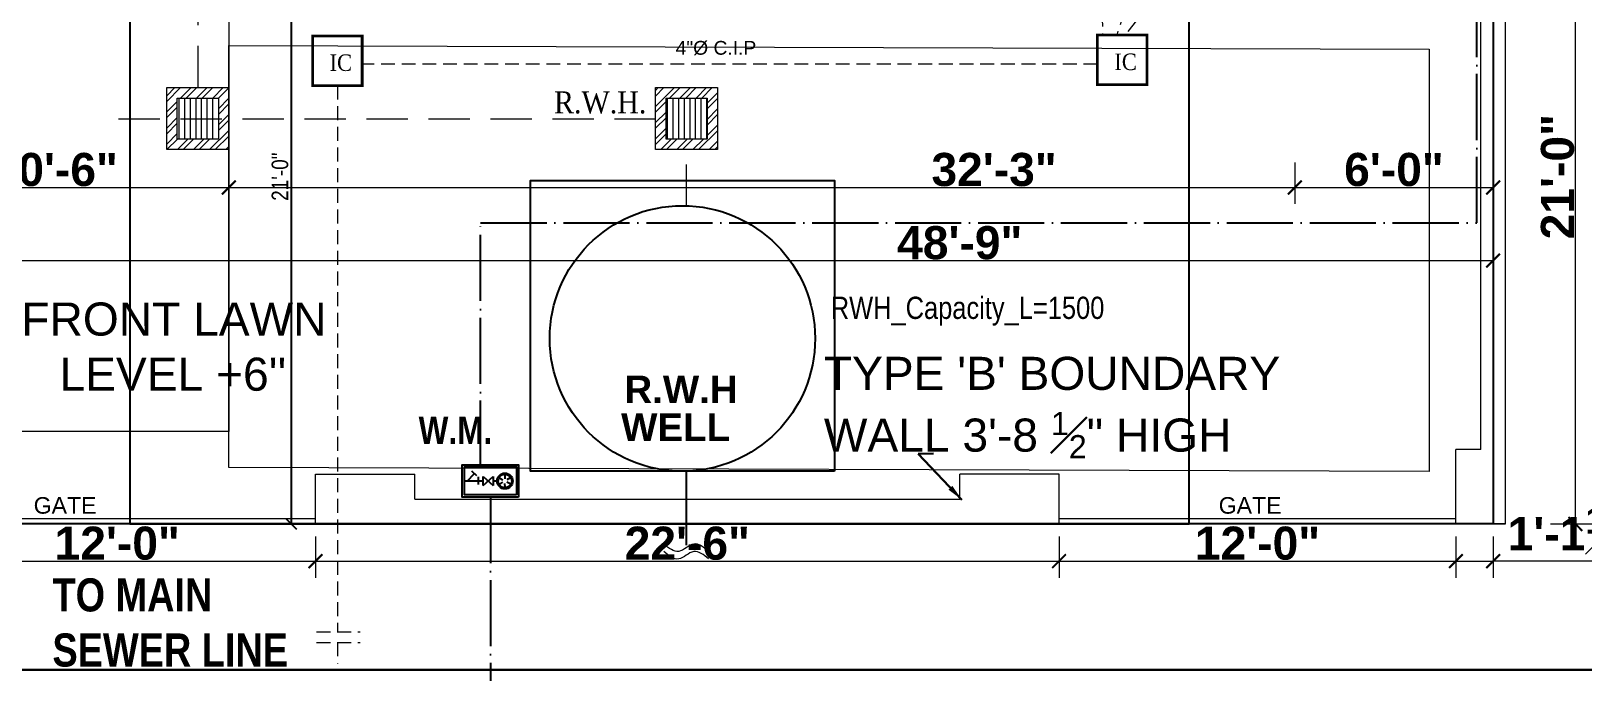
# Model space of a CAD drawing. Header units: feet. Extents: x 18471 to 30550, y -13540 to -11719.
# Drawn here: x 22831 to 23395, y -13179 to -12944 of the extents above; entities that cross this region are included whole.
import ezdxf

# ---------------------------------------------------------------- set-up
doc = ezdxf.new("R2010")
doc.units = ezdxf.units.FT
doc.header["$MEASUREMENT"] = 0
doc.header["$PDMODE"] = 2
for name, pattern in [('ACAD_ISO04W100', [30, 24, -3, 0, -3]), ('DASHED', [0.75, 0.5, -0.25]), ('HIDDEN', [0.375, 0.25, -0.125])]:
    doc.linetypes.add(name, pattern=pattern)
doc.layers.get('0').update_dxf_attribs({"lineweight": 30})
for name, color, linetype, plot in [('BLK_1_LVL_0_FRONT_SETBACK', 2, 'Continuous', False), ('PLOT_BOUNDARY', 70, 'Continuous', False), ('RWH', 4, 'Continuous', False)]:
    doc.layers.add(name, color=color, linetype=linetype, plot=plot)
for name, color, linetype, lineweight in [('center line', 253, 'ACAD_ISO04W100', 5), ('CWS', 94, 'Continuous', 9), ('DIM', 7, 'Continuous', 18), ('HATCH', 9, 'Continuous', 20), ('OPEN_PARKING', 7, 'Continuous', 0), ('P & B WALL', 7, 'Continuous', 30), ('P-SOIL', 6, 'Continuous', 18), ('P-STORM', 60, 'Continuous', 13), ('P-TEXT', 7, 'Continuous', 13), ('P-WASTE', 130, 'Continuous', 18), ('PL-C.W.S', 90, 'ACAD_ISO04W100', 25), ('pub health ser', 22, 'Continuous', 30), ('SANITARY', 84, 'Continuous', 9), ('SANTRY', 1, 'Continuous', 20), ('SANTRY TEXT', 174, 'Continuous', 9), ('TEXT', 7, 'Continuous', 30)]:
    doc.layers.add(name, color=color, linetype=linetype, lineweight=lineweight)
doc.styles.add('AR. TEXT 01', font='arialbd.ttf')
doc.styles.add('DIM TEXT', font='GOTHIC.TTF', dxfattribs={"height": 5})
doc.styles.add('p.h tex', font='techb___.ttf')
doc.styles.add('PLU', font='times.ttf', dxfattribs={"width": 0.9})
doc.styles.get("Standard").update_dxf_attribs({"font": 'ARIALN.TTF'})
doc.styles.add('TEX02', font='GARA.TTF')
doc.dimstyles.new('DIM 50', dxfattribs={"dimtxt": 6, "dimasz": 3, "dimexe": 6, "dimexo": 4, "dimgap": 0.3125, "dimtad": 1, "dimzin": 3, "dimdsep": 46, "dimlunit": 4, "dimtxsty": 'AR. TEXT 01', "dimblk": 'DOT', "dimcen": 0.09, "dimclrd": 5, "dimclre": 5, "dimclrt": 5, "dimazin": 0, "dimtfac": 0.8, "dimtofl": 0, "dimtmove": 1, "dimatfit": 3, "dimfxl": 6, "dimfxlon": 1, "dimfrac": 1, "dimtolj": 1, "dimtzin": 0, "dimlwd": -1, "dimlwe": -1, "dimarcsym": 1})
doc.dimstyles.get("Standard").update_dxf_attribs({"dimtxt": 6, "dimasz": 4, "dimexe": 4, "dimexo": 4, "dimgap": 1, "dimtad": 1, "dimdec": 1, "dimzin": 3, "dimdsep": 46, "dimlunit": 4, "dimtxsty": 'Standard', "dimblk": 'ARCHTICK', "dimcen": 0.09, "dimadec": 0, "dimazin": 0, "dimtfac": 1.005, "dimtdec": 1, "dimtofl": 0, "dimtmove": 2, "dimatfit": 3, "dimfxl": 4, "dimfxlon": 1, "dimtolj": 1, "dimtzin": 0, "dimarcsym": 0})

# ---------------------------------------------------------------- blocks, each defined once
blk = doc.blocks.new('_ArchTick')
at = {"color": 0, "linetype": 'ByBlock', "const_width": 0.15}
blk.add_lwpolyline([(-0.5, -0.5), (0.5, 0.5)], dxfattribs=at)
blk = doc.blocks.new('*D6')
at = {"layer": 'Defpoints', "color": 0, "ltscale": 5, "transparency": 16777216}
for p in [(23290.2, -12870.52), (23392.07, -12870.52), (23366.7, -13122.52)]:
    blk.add_point(p, dxfattribs=at)
at = {"layer": 'DIM', "ltscale": 5, "transparency": 16777216}
for p, q in [((23383.07, -12870.52), (23398.07, -12870.52)), ((23392.07, -13122.52), (23392.07, -12870.52)), ((23383.07, -13122.52), (23398.07, -13122.52))]:
    blk.add_line(p, q, dxfattribs=at)
at = {"layer": 'DIM', "ltscale": 5, "transparency": 16777216, "xscale": 5, "yscale": 5, "zscale": 5}
for p, rotation in [((23392.07, -12870.52), 90), ((23392.07, -13122.52), 270)]:
    blk.add_blockref('_ArchTick', p, dxfattribs=dict(at, rotation=rotation))
at = {"layer": 'DIM', "ltscale": 5, "transparency": 16777216, "insert": (23385.63, -12996.52), "char_height": 12, "attachment_point": 5, "rotation": 90, "style": 'AR. TEXT 01'}
blk.add_mtext('\\A1;21\'-0"', dxfattribs=at)
blk = doc.blocks.new('*D12')
at = {"layer": 'Defpoints', "color": 0, "ltscale": 5, "transparency": 16777216}
for p in [(22903.2, -12870.52), (22713.25, -13122.52), (22934.7, -13122.52)]:
    blk.add_point(p, dxfattribs=at)
at = {"layer": 'DIM', "ltscale": 5, "transparency": 16777216}
for p, q in [((22722.25, -12870.52), (22707.25, -12870.52)), ((22713.25, -12870.52), (22713.25, -13122.52)), ((22722.25, -13122.52), (22707.25, -13122.52))]:
    blk.add_line(p, q, dxfattribs=at)
at = {"layer": 'DIM', "ltscale": 5, "transparency": 16777216, "xscale": 5, "yscale": 5, "zscale": 5}
for p, rotation in [((22713.25, -12870.52), 90), ((22713.25, -13122.52), 270)]:
    blk.add_blockref('_ArchTick', p, dxfattribs=dict(at, rotation=rotation))
at = {"layer": 'DIM', "ltscale": 5, "transparency": 16777216, "insert": (22706.81, -12996.52), "char_height": 12, "attachment_point": 5, "rotation": 90, "style": 'AR. TEXT 01'}
blk.add_mtext('\\A1;21\'-0"', dxfattribs=at)
blk = doc.blocks.new('*D18')
at = {"layer": 'Defpoints', "color": 0, "transparency": 16777216}
for p in [(23001.83, -12888.52), (22745.04, -13122.52), (23020.26, -13122.52)]:
    blk.add_point(p, dxfattribs=at)
at = {"layer": 'DIM', "ltscale": 5, "transparency": 16777216}
for p, q in [((22754.04, -12888.52), (22739.04, -12888.52)), ((22745.04, -12888.52), (22745.04, -13122.52)), ((22754.04, -13122.52), (22739.04, -13122.52))]:
    blk.add_line(p, q, dxfattribs=at)
at = {"layer": 'DIM', "transparency": 16777216, "xscale": 5, "yscale": 5, "zscale": 5}
for p, rotation in [((22745.04, -12888.52), 90), ((22745.04, -13122.52), 270)]:
    blk.add_blockref('_ArchTick', p, dxfattribs=dict(at, rotation=rotation))
at = {"layer": 'DIM', "transparency": 16777216, "insert": (22738.59, -13005.52), "char_height": 12, "attachment_point": 5, "rotation": 90, "style": 'AR. TEXT 01'}
blk.add_mtext('\\A1;19\'-6"', dxfattribs=at)
blk = doc.blocks.new('*D23')
at = {"layer": 'Defpoints', "color": 0, "ltscale": 5, "transparency": 16777216}
for p in [(23277.84, -12888.52), (23357.7, -13122.52), (23421.93, -13122.52)]:
    blk.add_point(p, dxfattribs=at)
at = {"layer": 'DIM', "ltscale": 5, "transparency": 16777216}
for p, q in [((23412.93, -12888.52), (23427.93, -12888.52)), ((23421.93, -12888.52), (23421.93, -13122.52)), ((23412.93, -13122.52), (23427.93, -13122.52))]:
    blk.add_line(p, q, dxfattribs=at)
at = {"layer": 'DIM', "ltscale": 5, "transparency": 16777216, "xscale": 5, "yscale": 5, "zscale": 5}
for p, rotation in [((23421.93, -12888.52), 90), ((23421.93, -13122.52), 270)]:
    blk.add_blockref('_ArchTick', p, dxfattribs=dict(at, rotation=rotation))
at = {"layer": 'DIM', "ltscale": 5, "transparency": 16777216, "insert": (23415.49, -13005.52), "char_height": 12, "attachment_point": 5, "rotation": 90, "style": 'AR. TEXT 01'}
blk.add_mtext('\\A1;19\'-6"', dxfattribs=at)
blk = doc.blocks.new('*D33')
at = {"layer": 'Defpoints', "color": 0, "ltscale": 5, "transparency": 16777216}
for p in [(22903.2, -12905.17), (22777.2, -12964.47), (22903.2, -13000.41)]:
    blk.add_point(p, dxfattribs=at)
at = {"layer": 'DIM', "ltscale": 5, "transparency": 16777216}
for p, q in [((22777.2, -12991.41), (22777.2, -13006.41)), ((22903.2, -12991.41), (22903.2, -13006.41)), ((22777.2, -13000.41), (22903.2, -13000.41))]:
    blk.add_line(p, q, dxfattribs=at)
at = {"layer": 'DIM', "ltscale": 5, "transparency": 16777216, "xscale": 5, "yscale": 5, "zscale": 5, "rotation": 180}
blk.add_blockref('_ArchTick', (22777.2, -13000.41), dxfattribs=at)
at = {"layer": 'DIM', "ltscale": 5, "transparency": 16777216, "xscale": 5, "yscale": 5, "zscale": 5}
blk.add_blockref('_ArchTick', (22903.2, -13000.41), dxfattribs=at)
at = {"layer": 'DIM', "ltscale": 5, "transparency": 16777216, "insert": (22840.2, -12993.98), "char_height": 12, "attachment_point": 5, "style": 'AR. TEXT 01'}
blk.add_mtext('\\A1;10\'-6"', dxfattribs=at)
blk = doc.blocks.new('*D34')
at = {"layer": 'Defpoints', "color": 0, "ltscale": 5, "transparency": 16777216}
for p in [(22903.2, -12905.17), (23290.2, -12905.17), (23290.2, -13000.41)]:
    blk.add_point(p, dxfattribs=at)
at = {"layer": 'DIM', "ltscale": 5, "transparency": 16777216}
for p, q in [((22903.2, -12991.41), (22903.2, -13006.41)), ((23290.2, -12991.41), (23290.2, -13006.41)), ((22903.2, -13000.41), (23290.2, -13000.41))]:
    blk.add_line(p, q, dxfattribs=at)
at = {"layer": 'DIM', "ltscale": 5, "transparency": 16777216, "xscale": 5, "yscale": 5, "zscale": 5, "rotation": 180}
blk.add_blockref('_ArchTick', (22903.2, -13000.41), dxfattribs=at)
at = {"layer": 'DIM', "ltscale": 5, "transparency": 16777216, "xscale": 5, "yscale": 5, "zscale": 5}
blk.add_blockref('_ArchTick', (23290.2, -13000.41), dxfattribs=at)
at = {"layer": 'DIM', "ltscale": 5, "transparency": 16777216, "insert": (23181.03, -12993.98), "char_height": 12, "attachment_point": 5, "style": 'AR. TEXT 01'}
blk.add_mtext('\\A1;32\'-3"', dxfattribs=at)
blk = doc.blocks.new('*D35')
at = {"layer": 'Defpoints', "color": 0, "ltscale": 5, "transparency": 16777216}
for p in [(23290.2, -12905.17), (23362.2, -12947.17), (23362.2, -13000.41)]:
    blk.add_point(p, dxfattribs=at)
at = {"layer": 'DIM', "ltscale": 5, "transparency": 16777216}
for p, q in [((23290.2, -12991.41), (23290.2, -13006.41)), ((23362.2, -12991.41), (23362.2, -13006.41)), ((23290.2, -13000.41), (23362.2, -13000.41))]:
    blk.add_line(p, q, dxfattribs=at)
at = {"layer": 'DIM', "ltscale": 5, "transparency": 16777216, "xscale": 5, "yscale": 5, "zscale": 5, "rotation": 180}
blk.add_blockref('_ArchTick', (23290.2, -13000.41), dxfattribs=at)
at = {"layer": 'DIM', "ltscale": 5, "transparency": 16777216, "xscale": 5, "yscale": 5, "zscale": 5}
blk.add_blockref('_ArchTick', (23362.2, -13000.41), dxfattribs=at)
at = {"layer": 'DIM', "ltscale": 5, "transparency": 16777216, "insert": (23326.2, -12993.98), "char_height": 12, "attachment_point": 5, "style": 'AR. TEXT 01'}
blk.add_mtext('\\A1;6\'-0"', dxfattribs=at)
blk = doc.blocks.new('*D36')
at = {"layer": 'Defpoints', "color": 0, "ltscale": 5, "transparency": 16777216}
for p in [(23362.2, -13015.38), (22777.2, -13024.44), (23362.2, -13026.98)]:
    blk.add_point(p, dxfattribs=at)
at = {"layer": 'DIM', "ltscale": 5, "transparency": 16777216}
for p, q in [((23362.2, -13019.38), (23362.2, -13032.98)), ((22777.2, -13026.98), (22777.2, -13032.98)), ((22777.2, -13026.98), (23362.2, -13026.98))]:
    blk.add_line(p, q, dxfattribs=at)
at = {"layer": 'DIM', "ltscale": 5, "transparency": 16777216, "xscale": 5, "yscale": 5, "zscale": 5, "rotation": 180}
blk.add_blockref('_ArchTick', (22777.2, -13026.98), dxfattribs=at)
at = {"layer": 'DIM', "ltscale": 5, "transparency": 16777216, "xscale": 5, "yscale": 5, "zscale": 5}
blk.add_blockref('_ArchTick', (23362.2, -13026.98), dxfattribs=at)
at = {"layer": 'DIM', "ltscale": 5, "transparency": 16777216, "insert": (23168.57, -13020.54), "char_height": 12, "attachment_point": 5, "style": 'AR. TEXT 01'}
blk.add_mtext('\\A1;48\'-9"', dxfattribs=at)
blk = doc.blocks.new('_Dot')
at = {"color": 0, "linetype": 'ByBlock', "lineweight": -2}
blk.add_line((-0.5, 0), (-1, 0), dxfattribs=at)
at = {"color": 0, "linetype": 'ByBlock', "const_width": 0.5}
blk.add_lwpolyline([(-0.25, 0, 1), (0.25, 0, 1)], format="xyb", close=True, dxfattribs=at)
blk = doc.blocks.new('12H')
at = {"layer": 'CWS', "lineweight": 25, "ltscale": 45}
for p, q in [((-420.55, -5973.19), (-420.55, -5970.35)), ((-420.55, -5970.76), (-419.41, -5971.86)), ((-419.86, -5973.19), (-421.23, -5974.67)), ((-421.23, -5973.19), (-419.86, -5974.67)), ((-421.07, -5972.49), (-419.91, -5972.49)), ((-419.78, -5972.24), (-419.04, -5971.48)), ((-421.01, -5975.69), (-420.73, -5976.16)), ((-421.01, -5975.69), (-420.73, -5976.16)), ((-420.55, -5975.28), (-420.55, -5974.67)), ((-420.11, -5975.67), (-420.37, -5976.15)), ((-420.11, -5975.67), (-420.37, -5976.15)), ((-421.45, -5976.48), (-420.9, -5976.47)), ((-421.45, -5976.48), (-420.9, -5976.47)), ((-420.99, -5977.25), (-420.72, -5976.77)), ((-420.99, -5977.25), (-420.72, -5976.77)), ((-420.08, -5977.24), (-420.36, -5976.77)), ((-420.08, -5977.24), (-420.36, -5976.77)), ((-419.64, -5976.45), (-420.19, -5976.46)), ((-419.64, -5976.45), (-420.19, -5976.46))]:
    blk.add_line(p, q, dxfattribs=at)
for points in [[(-422.96, -5978.53), (-422.96, -5970.03), (-418.09, -5970.03), (-418.09, -5978.53)], [(-422.64, -5978.21), (-422.64, -5970.35), (-418.4, -5970.35), (-418.4, -5978.21)]]:
    blk.add_lwpolyline(points, close=True, dxfattribs=at)
for points in [[(-421.23, -5973.19), (-419.86, -5973.19)], [(-419.86, -5974.67), (-421.23, -5974.67)]]:
    blk.add_lwpolyline(points, dxfattribs=at)
for radius in [1.19, 1.02]:
    blk.add_circle((-420.55, -5976.46), radius, dxfattribs=at)
blk = doc.blocks.new('fr df')
at = {"layer": 'P-STORM'}
h = blk.add_hatch(dxfattribs=at)
h.set_pattern_fill('STEEL', color=8, scale=1.014706, angle=-90, style=0)
h.set_pattern_definition([(315, (0, 0), (0.089688176, 0.089688176), []), (315, (0.06342, 0), (0.089688176, 0.089688176), [])])
h.paths.add_polyline_path([(552.252, -1363.059), (552.252, -1363.749), (552.942, -1363.749), (552.942, -1363.059)])
h.paths.add_polyline_path([(552.825, -1363.176), (552.825, -1363.633), (552.368, -1363.633), (552.368, -1363.176)], flags=16)
h = blk.add_hatch(dxfattribs=at)
h.set_pattern_fill('LINE', color=8, scale=0.5, angle=270, style=0)
h.paths.add_polyline_path([(552.368, -1363.633), (552.825, -1363.633), (552.825, -1363.176), (552.368, -1363.176)])
at = {"layer": 'P-STORM', "lineweight": 15}
for points in [[(552.252, -1363.059), (552.252, -1363.749), (552.942, -1363.749), (552.942, -1363.059)], [(552.368, -1363.176), (552.368, -1363.633), (552.825, -1363.633), (552.825, -1363.176)]]:
    blk.add_lwpolyline(points, close=True, dxfattribs=at)
blk = doc.blocks.new('*D47')
at = {"layer": 'Defpoints', "color": 0, "ltscale": 5, "transparency": 16777216}
for p in [(23362.2, -11952.52), (23366.7, -13122.52), (23445.35, -13122.52)]:
    blk.add_point(p, dxfattribs=at)
at = {"layer": 'DIM', "ltscale": 5, "transparency": 16777216}
for p, q in [((23436.35, -11952.52), (23451.35, -11952.52)), ((23445.35, -11952.52), (23445.35, -13122.52)), ((23436.35, -13122.52), (23451.35, -13122.52))]:
    blk.add_line(p, q, dxfattribs=at)
at = {"layer": 'DIM', "ltscale": 5, "transparency": 16777216, "xscale": 5, "yscale": 5, "zscale": 5}
for p, rotation in [((23445.35, -11952.52), 90), ((23445.35, -13122.52), 270)]:
    blk.add_blockref('_ArchTick', p, dxfattribs=dict(at, rotation=rotation))
at = {"layer": 'DIM', "ltscale": 5, "transparency": 16777216, "insert": (23438.91, -12537.52), "char_height": 12, "attachment_point": 5, "rotation": 90, "style": 'AR. TEXT 01'}
blk.add_mtext('\\A1;97\'-6"', dxfattribs=at)
blk = doc.blocks.new('*D50')
at = {"layer": 'Defpoints', "color": 0, "ltscale": 5, "transparency": 16777216}
for p in [(22790.7, -13122.52), (22934.7, -13122.52), (22934.7, -13136.02)]:
    blk.add_point(p, dxfattribs=at)
at = {"layer": 'DIM', "ltscale": 5, "transparency": 16777216}
for p, q in [((22790.7, -13127.02), (22790.7, -13142.02)), ((22934.7, -13127.02), (22934.7, -13142.02)), ((22790.7, -13136.02), (22934.7, -13136.02))]:
    blk.add_line(p, q, dxfattribs=at)
at = {"layer": 'DIM', "ltscale": 5, "transparency": 16777216, "xscale": 5, "yscale": 5, "zscale": 5, "rotation": 180}
blk.add_blockref('_ArchTick', (22790.7, -13136.02), dxfattribs=at)
at = {"layer": 'DIM', "ltscale": 5, "transparency": 16777216, "xscale": 5, "yscale": 5, "zscale": 5}
blk.add_blockref('_ArchTick', (22934.7, -13136.02), dxfattribs=at)
at = {"layer": 'DIM', "ltscale": 5, "transparency": 16777216, "insert": (22862.7, -13129.58), "char_height": 12, "attachment_point": 5, "style": 'AR. TEXT 01'}
blk.add_mtext('\\A1;12\'-0"', dxfattribs=at)
blk = doc.blocks.new('*D51')
at = {"layer": 'Defpoints', "color": 0, "ltscale": 5, "transparency": 16777216}
for p in [(23204.61, -13104.52), (22934.7, -13122.52), (23204.61, -13136.02)]:
    blk.add_point(p, dxfattribs=at)
at = {"layer": 'DIM', "ltscale": 5, "transparency": 16777216}
for p, q in [((22934.7, -13127.02), (22934.7, -13142.02)), ((23204.61, -13127.02), (23204.61, -13142.02)), ((22934.7, -13136.02), (23204.61, -13136.02))]:
    blk.add_line(p, q, dxfattribs=at)
at = {"layer": 'DIM', "ltscale": 5, "transparency": 16777216, "xscale": 5, "yscale": 5, "zscale": 5, "rotation": 180}
blk.add_blockref('_ArchTick', (22934.7, -13136.02), dxfattribs=at)
at = {"layer": 'DIM', "ltscale": 5, "transparency": 16777216, "xscale": 5, "yscale": 5, "zscale": 5}
blk.add_blockref('_ArchTick', (23204.61, -13136.02), dxfattribs=at)
at = {"layer": 'DIM', "ltscale": 5, "transparency": 16777216, "insert": (23069.66, -13129.58), "char_height": 12, "attachment_point": 5, "style": 'AR. TEXT 01'}
blk.add_mtext('\\A1;22\'-6"', dxfattribs=at)
blk = doc.blocks.new('*D52')
at = {"layer": 'Defpoints', "color": 0, "ltscale": 5, "transparency": 16777216}
for p in [(23204.61, -13104.52), (23348.7, -13109.02), (23348.7, -13136.02)]:
    blk.add_point(p, dxfattribs=at)
at = {"layer": 'DIM', "ltscale": 5, "transparency": 16777216}
for p, q in [((23204.61, -13127.02), (23204.61, -13142.02)), ((23348.7, -13127.02), (23348.7, -13142.02)), ((23204.61, -13136.02), (23348.7, -13136.02))]:
    blk.add_line(p, q, dxfattribs=at)
at = {"layer": 'DIM', "ltscale": 5, "transparency": 16777216, "xscale": 5, "yscale": 5, "zscale": 5, "rotation": 180}
blk.add_blockref('_ArchTick', (23204.61, -13136.02), dxfattribs=at)
at = {"layer": 'DIM', "ltscale": 5, "transparency": 16777216, "xscale": 5, "yscale": 5, "zscale": 5}
blk.add_blockref('_ArchTick', (23348.7, -13136.02), dxfattribs=at)
at = {"layer": 'DIM', "ltscale": 5, "transparency": 16777216, "insert": (23276.66, -13129.58), "char_height": 12, "attachment_point": 5, "style": 'AR. TEXT 01'}
blk.add_mtext('\\A1;12\'-0"', dxfattribs=at)
blk = doc.blocks.new('*D53')
at = {"layer": 'Defpoints', "color": 0, "ltscale": 5, "transparency": 16777216}
for p in [(23348.7, -13109.02), (23362.2, -13122.52), (23362.2, -13136.02)]:
    blk.add_point(p, dxfattribs=at)
at = {"layer": 'DIM', "ltscale": 5, "transparency": 16777216}
for p, q in [((23348.7, -13127.02), (23348.7, -13142.02)), ((23362.2, -13127.02), (23362.2, -13142.02)), ((23348.7, -13136.02), (23362.2, -13136.02)), ((23417.59, -13136.02), (23362.2, -13136.02))]:
    blk.add_line(p, q, dxfattribs=at)
at = {"layer": 'DIM', "ltscale": 5, "transparency": 16777216, "xscale": 5, "yscale": 5, "zscale": 5, "rotation": 180}
blk.add_blockref('_ArchTick', (23348.7, -13136.02), dxfattribs=at)
at = {"layer": 'DIM', "ltscale": 5, "transparency": 16777216, "xscale": 5, "yscale": 5, "zscale": 5}
blk.add_blockref('_ArchTick', (23362.2, -13136.02), dxfattribs=at)
at = {"layer": 'DIM', "ltscale": 5, "transparency": 16777216, "insert": (23393.01, -13126.06), "char_height": 12, "attachment_point": 5, "style": 'AR. TEXT 01'}
blk.add_mtext('\\A1;1\'-1{\\H0.8x;\\S1#2;}"', dxfattribs=at)
blk = doc.blocks.new('*D56')
at = {"layer": 'BLK_1_LVL_0_FRONT_SETBACK', "color": 0, "lineweight": -2, "transparency": 16777216}
for p, q in [((22930.7, -12870.52), (22921.86, -12870.52)), ((22925.86, -12870.52), (22925.86, -13122.52)), ((22930.7, -13122.52), (22921.86, -13122.52))]:
    blk.add_line(p, q, dxfattribs=at)
at = {"layer": 'Defpoints', "color": 0, "transparency": 16777216}
for p in [(22934.7, -12870.52), (22925.86, -13122.52), (22934.7, -13122.52)]:
    blk.add_point(p, dxfattribs=at)
at = {"layer": 'BLK_1_LVL_0_FRONT_SETBACK', "color": 0, "lineweight": -2, "transparency": 16777216, "xscale": 4, "yscale": 4, "zscale": 4}
for p, rotation in [((22925.86, -12870.52), 90), ((22925.86, -13122.52), 270)]:
    blk.add_blockref('_ArchTick', p, dxfattribs=dict(at, rotation=rotation))
at = {"layer": 'BLK_1_LVL_0_FRONT_SETBACK', "color": 0, "transparency": 16777216, "insert": (22921.8, -12996.52), "char_height": 6, "attachment_point": 5, "rotation": 90}
blk.add_mtext('\\A1;21\'-0"', dxfattribs=at)

msp = doc.modelspace()

# ---------------------------------------------------------------- linework, layer by layer
at = {"ltscale": 5}
msp.add_line((22647.673, -13175.464), (23498.835, -13175.464), dxfattribs=at)
at = {"layer": 'BLK_1_LVL_0_FRONT_SETBACK'}
msp.add_lwpolyline([(23251.87, -12870.516), (22867.278, -12870.516), (22867.278, -13122.516), (23251.87, -13122.516)], close=True, dxfattribs=at)
at = {"layer": 'center line'}
msp.add_line((23362.2, -13122.516), (23362.2, -12696.516), dxfattribs=at)
at = {"layer": 'HATCH', "ltscale": 5}
for p, q in [((22790.113, -13120.516), (22934.7, -13120.516)), ((23204.613, -13120.516), (23348.7, -13120.516)), ((22790.113, -13122.516), (22934.7, -13122.516)), ((23204.613, -13122.516), (23348.7, -13122.516))]:
    msp.add_line(p, q, dxfattribs=at)
at = {"layer": 'OPEN_PARKING'}
for points in [[(22781.7, -12664.518), (22903.2, -12664.518), (22903.2, -13089.027), (22781.7, -13089.027)], [(22903.2, -12948.86), (23339.007, -12950.27), (23339.007, -13103.46), (22903.2, -13102.05)]]:
    msp.add_lwpolyline(points, close=True, dxfattribs=at)
at = {"layer": 'P & B WALL', "color": 183, "lineweight": 20}
for p, q in [((23357.7, -13095.516), (23357.7, -12654.516)), ((23366.7, -13122.516), (23366.7, -12654.516)), ((23348.7, -13122.516), (23348.7, -13095.516)), ((23357.7, -13095.516), (23348.7, -13095.516)), ((22934.7, -13122.516), (22934.7, -13104.516)), ((22934.7, -13104.516), (22970.7, -13104.516)), ((22970.7, -13113.516), (22970.7, -13104.516)), ((23168.613, -13113.516), (23168.613, -13104.516)), ((23204.613, -13104.516), (23168.613, -13104.516)), ((23204.613, -13122.516), (23204.613, -13104.516)), ((22970.7, -13113.516), (23168.613, -13113.516)), ((22934.7, -13122.516), (23204.613, -13122.516)), ((23366.7, -13122.516), (23348.7, -13122.516)), ((23348.7, -13122.516), (23366.7, -13122.516))]:
    msp.add_line(p, q, dxfattribs=at)
at = {"layer": 'P-SOIL', "linetype": 'DASHED', "ltscale": 10}
for p, q in [((23218.523, -12955.627), (22951.625, -12955.627)), ((22942.625, -12963.454), (22942.625, -13161.649)), ((22935.102, -13161.649), (22950.912, -13161.649)), ((22935.102, -13165.508), (22950.912, -13165.508)), ((22942.625, -13165.508), (22942.625, -13173.149))]:
    msp.add_line(p, q, dxfattribs=at)
for points in [[(23344.91, -12799.118), (23228.496, -12945.142)], [(23268.804, -12807.831), (23225.574, -12945.142)]]:
    msp.add_lwpolyline(points, dxfattribs=at)
at = {"layer": 'P-STORM', "linetype": 'HIDDEN', "ltscale": 60}
for p, q in [((22891.947, -12071.522), (22891.947, -12968.027)), ((22863.184, -12975.472), (23058.153, -12975.472))]:
    msp.add_line(p, q, dxfattribs=at)
msp.add_lwpolyline([(23069.403, -13007.064), (23069.403, -12986.722)], dxfattribs=at)
at = {"layer": 'P-WASTE', "linetype": 'DASHED', "ltscale": 10}
msp.add_line((23219.303, -12907.037, 1.807), (23220.419, -12945.142), dxfattribs=at)
at = {"layer": 'PL-C.W.S'}
msp.add_line((22998.188, -13112.766), (22998.188, -13179.49), dxfattribs=at)
msp.add_lwpolyline([(22994.615, -13101.786), (22994.615, -13013.316), (23356.298, -13013.316), (23356.298, -12466.876), (23341.179, -12466.876), (23341.179, -12458.825)], dxfattribs=at)
at = {"layer": 'PLOT_BOUNDARY'}
msp.add_lwpolyline([(22777.2, -11952.516), (23362.2, -11952.516), (23362.2, -13122.516), (22777.2, -13122.516)], close=True, dxfattribs=at)
at = {"layer": 'pub health ser', "const_width": 1}
for points in [[(22951.625, -12963.454), (22947.125, -12963.454), (22942.625, -12963.454), (22933.625, -12963.454), (22933.625, -12945.454), (22951.625, -12945.454), (22951.625, -12963.454)], [(23236.523, -12963.142), (23232.023, -12963.142), (23227.523, -12963.142), (23218.523, -12963.142), (23218.523, -12945.142), (23236.523, -12945.142), (23236.523, -12963.142)]]:
    msp.add_lwpolyline(points, dxfattribs=at)
at = {"layer": 'RWH'}
msp.add_lwpolyline([(23123.048, -13103.391), (23012.748, -13103.391), (23012.748, -12997.871), (23123.048, -12997.871), (23123.048, -13103.391)], dxfattribs=at)
at = {"layer": 'SANITARY', "ltscale": 10}
for points in [[(23077.385, -13132.52), (23075.582, -13131.018), (23071.976, -13128.013), (23066.568, -13134.323), (23062.962, -13131.319), (23061.16, -13129.816)], [(23077.385, -13135.225), (23075.582, -13133.722), (23071.976, -13130.718), (23066.568, -13137.027), (23062.962, -13134.023), (23061.16, -13132.52)]]:
    msp.add_open_spline(points, degree=3, dxfattribs=at)
at = {"layer": 'SANTRY', "lineweight": 25}
msp.add_line((23069.272, -13103.372), (23069.272, -13130.227), dxfattribs=at)
msp.add_circle((23067.898, -13055.216), 48.175, dxfattribs=at)

# ---------------------------------------------------------------- block references
at = {"layer": 'CWS', "xscale": 2.409725641424298, "yscale": 2.409725641424298, "zscale": 2.409725641424298, "rotation": 90}
msp.add_blockref('12H', (8601.817, -12093.553), dxfattribs=at)
at = {"layer": 'P-STORM', "extrusion": (0, 0, -1), "xscale": 32.60869565008035, "yscale": 32.60869565008035, "zscale": -32.60869565024234}
for p in [(-40911.405, 31483.367), (-41088.862, 31483.367)]:
    msp.add_blockref('fr df', p, dxfattribs=at)

# ---------------------------------------------------------------- texts
at = {"layer": 'CWS', "linetype": 'HIDDEN', "attachment_point": 1, "style": 'p.h tex'}
for s, insert, char_height, width in [('W.M.', (22972.108, -13083.54), 10, 295.72659), ('TO MAIN \\PSEWER LINE', (22839.188, -13142.259), 12, 1582.84715)]:
    msp.add_mtext(s, dxfattribs=dict(at, insert=insert, char_height=char_height, width=width))
at = {"layer": 'P-TEXT', "style": 'PLU', "width": 0.9}
for p in [(22939.794, -12958.142), (23224.692, -12957.829)]:
    msp.add_text('IC', height=6, dxfattribs=at).set_placement(p)
at = {"layer": 'P-TEXT', "insert": (23021.271, -12965.547), "char_height": 8, "width": 7.97347, "attachment_point": 1, "style": 'PLU'}
msp.add_mtext('R.W.H.', dxfattribs=at)
at = {"layer": 'RWH', "insert": (23121.745, -13040.068), "char_height": 8.06188, "attachment_point": 1}
msp.add_mtext_dynamic_manual_height_columns('RWH_Capacity_L=1500', width=1.30264, gutter_width=1.25, heights=[0], dxfattribs=at)
at = {"layer": 'SANTRY TEXT', "color": 5, "ltscale": 25, "insert": (23094.688, -12947.259), "char_height": 5, "width": 82.87071, "attachment_point": 3, "style": 'DIM TEXT'}
msp.add_mtext('\\A1;{\\fArial|b0|i0|c0|p34;4"%%C C.I.P}', dxfattribs=at)
at = {"layer": 'TEXT', "style": 'TEX02'}
for s, insert, char_height, width, attachment_point in [("\\A1;\\pi18.57072;{\\fArial|b0|i0|c0|p34;FRONT LAWN\\P\\pi32.43293;LEVEL +6'' }", (22809.303, -13042.172), 12, 145.21511, 1), ('\\A1;{\\fArial|b0|i0|c0|p34;TYPE \'B\' BOUNDARY \\PWALL 3\'-8 \\H0.7x;\\S1#2;\\H1.429x;" HIGH}', (23119.233, -13061.875), 12, 375.8426, 1), ('\\A1;{\\fArial|b0|i0|c0|p34;GATE}', (22832.359, -13112.795), 6, 72.01011, 1), ('\\A1;{\\fArial|b0|i0|c0|p34;GATE}', (23285.382, -13112.795), 6, 72.01011, 3)]:
    msp.add_mtext(s, dxfattribs=dict(at, insert=insert, char_height=char_height, width=width, attachment_point=attachment_point))
at = {"layer": 'TEXT', "ltscale": 0.2, "char_height": 10, "width": 503.77936, "attachment_point": 1}
for s, insert in [('\\A1;{\\fSwis721 LtEx BT|b1|i0|c0|p34;R.W.H}', (23046.829, -13068.688)), ('\\A1;{\\fSwis721 LtEx BT|b1|i0|c0|p34;WELL}', (23045.629, -13082.426))]:
    msp.add_mtext(s, dxfattribs=dict(at, insert=insert))

# ---------------------------------------------------------------- dimensions: what is measured, and where the dimension line sits
at = {"layer": 'BLK_1_LVL_0_FRONT_SETBACK', "color": 2}
dim = msp.add_linear_dim(base=(22925.862, -13122.516), p1=(22934.7, -12870.516), p2=(22934.7, -13122.516), angle=90, dimstyle='Standard', override={"dimfxl": 7}, dxfattribs=at)
dim.commit()
dim.dimension.update_dxf_attribs({"geometry": '*D56', "text_midpoint": (22921.799, -12996.516)})
at = {"layer": 'DIM', "ltscale": 5}
for base, p1, p2, picture, middle in [((23445.352, -13122.516), (23362.2, -11952.516), (23366.7, -13122.516), '*D47', (23438.909, -12537.516)), ((22713.251, -13122.516), (22903.2, -12870.516), (22934.7, -13122.516), '*D12', (22706.811, -12996.516)), ((23392.071, -12870.516), (23366.7, -13122.516), (23290.2, -12870.516), '*D6', (23385.631, -12996.516)), ((22745.038, -13122.516), (23001.826, -12888.516), (23020.261, -13122.516), '*D18', (22738.593, -13005.516)), ((23421.934, -13122.516), (23277.839, -12888.516), (23357.7, -13122.516), '*D23', (23415.49, -13005.516))]:
    dim = msp.add_linear_dim(base=base, p1=p1, p2=p2, angle=90, dimstyle='DIM 50', override={"dimtxt": 12, "dimasz": 5, "dimblk": 'ArchTick', "dimclrd": 256, "dimclre": 256, "dimclrt": 256, "dimfxl": 9}, dxfattribs=at)
    dim.commit()
    dim.dimension.update_dxf_attribs({"geometry": picture, "text_midpoint": middle})
for base, p1, p2, picture, middle in [((22903.2, -13000.415), (22777.2, -12964.475), (22903.2, -12905.166), '*D33', (22840.2, -12993.975)), ((23362.2, -13000.415), (23290.2, -12905.166), (23362.2, -12947.166), '*D35', (23326.2, -12993.975)), ((23204.613, -13136.016), (22934.7, -13122.516), (23204.613, -13104.516), '*D51', (23069.657, -13129.577)), ((23348.7, -13136.016), (23204.613, -13104.516), (23348.7, -13109.016), '*D52', (23276.657, -13129.577)), ((22934.7, -13136.016), (22790.7, -13122.516), (22934.7, -13122.516), '*D50', (22862.7, -13129.577))]:
    dim = msp.add_linear_dim(base=base, p1=p1, p2=p2, dimstyle='DIM 50', override={"dimtxt": 12, "dimasz": 5, "dimblk": 'ArchTick', "dimclrd": 256, "dimclre": 256, "dimclrt": 256, "dimfxl": 9}, dxfattribs=at)
    dim.commit()
    dim.dimension.update_dxf_attribs({"geometry": picture, "text_midpoint": middle})
for base, p1, p2, picture, middle in [((23290.2, -13000.415), (22903.2, -12905.166), (23290.2, -12905.166), '*D34', (23181.026, -13000.415)), ((23362.2, -13026.981), (22777.2, -13024.444), (23362.2, -13015.377), '*D36', (23168.571, -13026.981)), ((23362.2, -13136.016), (23348.7, -13109.016), (23362.2, -13122.516), '*D53', (23393.013, -13138.214))]:
    dim = msp.add_linear_dim(base=base, p1=p1, p2=p2, dimstyle='DIM 50', override={"dimtxt": 12, "dimasz": 5, "dimblk": 'ArchTick', "dimclrd": 256, "dimclre": 256, "dimclrt": 256, "dimfxl": 9}, dxfattribs=at)
    dim.commit()
    dim.dimension.update_dxf_attribs({"geometry": picture, "text_midpoint": middle, "dimtype": 160})

# ---------------------------------------------------------------- leaders
at = {"layer": 'TEXT'}
msp.add_leader([(23169.305, -13113.73), (23153.424, -13097.111), (23159.033, -13096.983)], dimstyle='DIM 50', override={"dimasz": 6, "dimtad": 0}, dxfattribs=at)

doc.saveas('drawing.dxf')
